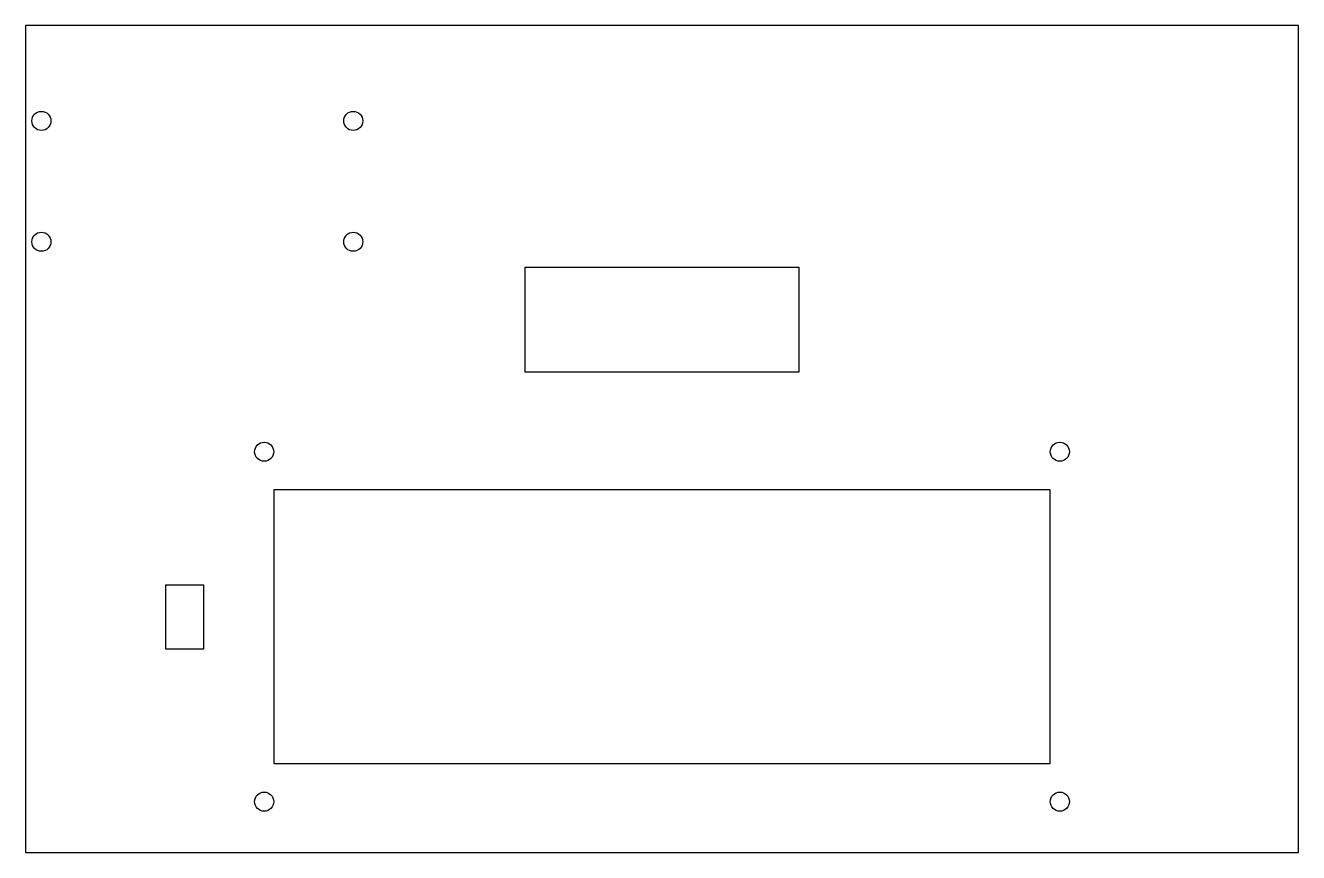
# Model space of a CAD drawing. Extents: x 0 to 200, y 180 to 310.
import ezdxf

# ---------------------------------------------------------------- set-up
doc = ezdxf.new("R2010")
doc.units = 0
doc.layers.add('Body001', color=7, linetype='CONTINUOUS')

msp = doc.modelspace()

# ---------------------------------------------------------------- linework, layer by layer
at = {"layer": 'Body001'}
for p, q in [((0, 310), (0, 310, 3)), ((0, 310), (0, 180)), ((0, 310, 3), (0, 180, 3)), ((0, 310), (0, 180)), ((200, 310), (0, 310)), ((0, 310, 3), (0, 180, 3)), ((200, 310, 3), (0, 310, 3)), ((0, 310), (0, 310, 3)), ((200, 310), (0, 310)), ((200, 310, 3), (0, 310, 3)), ((200, 310), (200, 310, 3)), ((200, 180), (200, 310)), ((200, 180, 3), (200, 310, 3)), ((200, 180), (200, 310)), ((200, 180, 3), (200, 310, 3)), ((200, 310), (200, 310, 3)), ((4, 295, 3), (4, 295)), ((4, 295, 3), (4, 295)), ((53, 295, 3), (53, 295)), ((53, 295, 3), (53, 295)), ((4, 276, 3), (4, 276)), ((4, 276, 3), (4, 276)), ((53, 276, 3), (53, 276)), ((53, 276, 3), (53, 276)), ((78.5, 255.5), (78.5, 272)), ((78.5, 272), (121.5, 272)), ((78.5, 255.5, 3), (78.5, 272, 3)), ((78.5, 272, 3), (121.5, 272, 3)), ((78.5, 272, 3), (78.5, 272)), ((78.5, 255.5, 3), (78.5, 272, 3)), ((78.5, 255.5), (78.5, 272)), ((78.5, 272, 3), (78.5, 272)), ((78.5, 272, 3), (121.5, 272, 3)), ((78.5, 272), (121.5, 272)), ((121.5, 272), (121.5, 255.5)), ((121.5, 272, 3), (121.5, 255.5, 3)), ((121.5, 272, 3), (121.5, 272)), ((121.5, 272, 3), (121.5, 272)), ((121.5, 272, 3), (121.5, 255.5, 3)), ((121.5, 272), (121.5, 255.5)), ((121.5, 255.5), (78.5, 255.5)), ((121.5, 255.5, 3), (78.5, 255.5, 3)), ((78.5, 255.5, 3), (78.5, 255.5)), ((78.5, 255.5, 3), (78.5, 255.5)), ((121.5, 255.5, 3), (78.5, 255.5, 3)), ((121.5, 255.5), (78.5, 255.5)), ((121.5, 255.5, 3), (121.5, 255.5)), ((121.5, 255.5, 3), (121.5, 255.5)), ((39, 243, 3), (39, 243)), ((39, 243, 3), (39, 243)), ((164, 243, 3), (164, 243)), ((164, 243, 3), (164, 243)), ((39, 237), (39, 194)), ((161, 237), (39, 237)), ((39, 237, 3), (39, 194, 3)), ((161, 237, 3), (39, 237, 3)), ((39, 237, 3), (39, 237)), ((39, 237, 3), (39, 194, 3)), ((39, 237), (39, 194)), ((39, 237, 3), (39, 237)), ((161, 237, 3), (39, 237, 3)), ((161, 237), (39, 237)), ((161, 194), (161, 237)), ((161, 194, 3), (161, 237, 3)), ((161, 237, 3), (161, 237)), ((161, 194, 3), (161, 237, 3)), ((161, 194), (161, 237)), ((161, 237, 3), (161, 237)), ((22, 222), (22, 212)), ((28, 222), (22, 222)), ((22, 222, 3), (22, 212, 3)), ((28, 222, 3), (22, 222, 3)), ((22, 222, 3), (22, 222)), ((22, 222, 3), (22, 212, 3)), ((22, 222), (22, 212)), ((22, 222, 3), (22, 222)), ((28, 222, 3), (22, 222, 3)), ((28, 222), (22, 222)), ((28, 212), (28, 222)), ((28, 212, 3), (28, 222, 3)), ((28, 222, 3), (28, 222)), ((28, 212, 3), (28, 222, 3)), ((28, 212), (28, 222)), ((28, 222, 3), (28, 222)), ((22, 212), (28, 212)), ((22, 212, 3), (28, 212, 3)), ((22, 212, 3), (22, 212)), ((22, 212, 3), (28, 212, 3)), ((22, 212), (28, 212)), ((22, 212, 3), (22, 212)), ((28, 212, 3), (28, 212)), ((28, 212, 3), (28, 212)), ((39, 194), (161, 194)), ((39, 194, 3), (161, 194, 3)), ((39, 194, 3), (39, 194)), ((39, 194, 3), (161, 194, 3)), ((39, 194), (161, 194)), ((39, 194, 3), (39, 194)), ((161, 194, 3), (161, 194)), ((161, 194, 3), (161, 194)), ((39, 188, 3), (39, 188)), ((39, 188, 3), (39, 188)), ((164, 188, 3), (164, 188)), ((164, 188, 3), (164, 188)), ((0, 180), (0, 180, 3)), ((0, 180), (200, 180)), ((0, 180, 3), (200, 180, 3)), ((0, 180), (0, 180, 3)), ((0, 180), (200, 180)), ((0, 180, 3), (200, 180, 3)), ((200, 180), (200, 180, 3)), ((200, 180), (200, 180, 3))]:
    msp.add_line(p, q, dxfattribs=at)
for centre in [(2.5, 295), (2.5, 295), (2.5, 295), (2.5, 295), (51.5, 295), (51.5, 295), (51.5, 295), (51.5, 295), (2.5, 276), (2.5, 276), (2.5, 276), (2.5, 276), (51.5, 276), (51.5, 276), (51.5, 276), (51.5, 276), (37.5, 243), (37.5, 243), (37.5, 243), (37.5, 243), (162.5, 243), (162.5, 243), (162.5, 243), (162.5, 243), (37.5, 188), (37.5, 188), (37.5, 188), (37.5, 188), (162.5, 188), (162.5, 188), (162.5, 188), (162.5, 188)]:
    msp.add_circle(centre, 1.5, dxfattribs=at)

doc.saveas('drawing.dxf')
